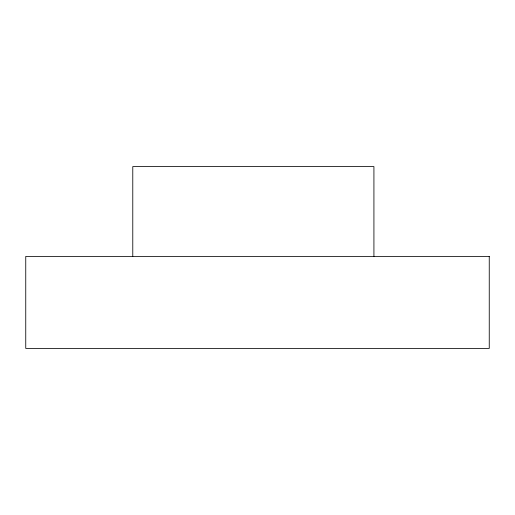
<?xml version="1.0" encoding="UTF-8"?>
<svg xmlns="http://www.w3.org/2000/svg" width="515" height="515" viewBox="0 0 515 515"><rect width="100%" height="100%" fill="white"/><g stroke="black" fill="none" stroke-linecap="round" stroke-linejoin="round"><path stroke-width="0.77" d="M373.922 256.425L373.922 166.59L132.78 166.59L132.78 256.425M489.25 256.425L25.75 256.425L25.75 348.41L489.25 348.41L489.25 256.425"/></g></svg>
